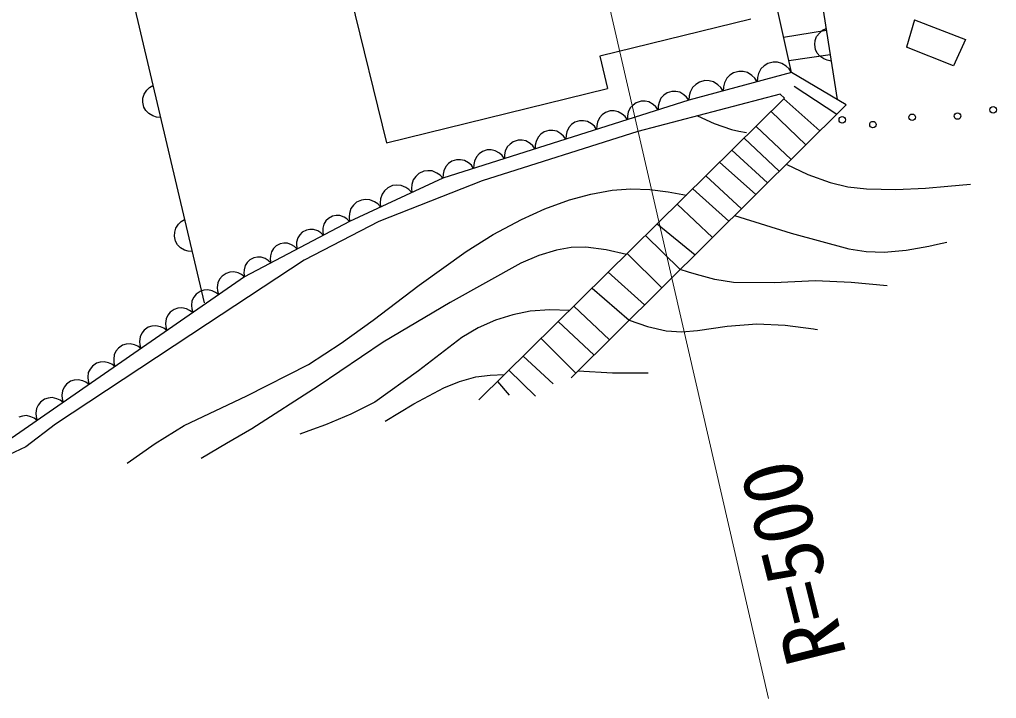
# Model space of a CAD drawing. Units: millimetres, scale not verified. Extents: x 40000 to 680000, y 20000 to 380000.
# Drawn here: x 488114 to 517734, y 281659 to 302252 of the extents above; entities that cross this region are included whole.
import ezdxf
from ezdxf.enums import TextEntityAlignment as Align

# ---------------------------------------------------------------- set-up
doc = ezdxf.new("R2010")
doc.units = ezdxf.units.MM
doc.header["$LTSCALE"] = 1000
doc.layers.add('M-BGD', color=7, linetype='Continuous', lineweight=25)
doc.layers.add('M-STR-HTXT', color=7, linetype='Continuous', lineweight=13)
doc.styles.add('ＭＳ ゴシック', font='')
doc.styles.get('ＭＳ ゴシック').set_extended_font_data('MS Gothic')

msp = doc.modelspace()

# ---------------------------------------------------------------- linework, layer by layer
at = {"layer": 'M-BGD'}
for p, q in [((511353, 309805), (512907, 299823)), ((511518, 300643), (509575, 309473)), ((497389, 306073), (499245, 298517)), ((490833, 305871), (493716, 293664)), ((510289, 302262), (505705, 301137)), ((515252, 302242), (515006, 301412)), ((515252, 302242), (516793, 301649)), ((511281, 301717), (512580, 301926)), ((512283, 301739), (512376, 301852)), ((512376, 301852), (512464, 301926)), ((512464, 301926), (512571, 301981)), ((512224, 301499), (512240, 301621)), ((512240, 301621), (512283, 301739)), ((516793, 301649), (516428, 300846)), ((512248, 301346), (512224, 301499)), ((512300, 301235), (512248, 301346)), ((516428, 300846), (515006, 301412)), ((505705, 301137), (505945, 300162)), ((510962, 300960), (510802, 300917)), ((511094, 300954), (510962, 300960)), ((511225, 300923), (511094, 300954)), ((511438, 301006), (512694, 301196)), ((512377, 301136), (512300, 301235)), ((512500, 301059), (512377, 301136)), ((512605, 301015), (512500, 301059)), ((512725, 300993), (512605, 301015)), ((509926, 300680), (509765, 300637)), ((510058, 300674), (509926, 300680)), ((510189, 300643), (510058, 300674)), ((510593, 300752), (510523, 300611)), ((510690, 300845), (510593, 300752)), ((510802, 300917), (510690, 300845)), ((511357, 300836), (511225, 300923)), ((511447, 300752), (511357, 300836)), ((511518, 300643), (511447, 300752)), ((511518, 300643), (508409, 299803)), ((508729, 300357), (508618, 300285)), ((508889, 300400), (508729, 300357)), ((509022, 300394), (508889, 300400)), ((509153, 300363), (509022, 300394)), ((509284, 300276), (509153, 300363)), ((509557, 300472), (509486, 300331)), ((509654, 300565), (509557, 300472)), ((509765, 300637), (509654, 300565)), ((510321, 300556), (510189, 300643)), ((510410, 300472), (510321, 300556)), ((510481, 300363), (510410, 300472)), ((510491, 300494), (510481, 300363)), ((510523, 300611), (510491, 300494)), ((513176, 299665), (511518, 300643)), ((491890, 299990), (491975, 300110)), ((491975, 300110), (492056, 300191)), ((492056, 300191), (492159, 300254)), ((499245, 298517), (505945, 300162)), ((507891, 300070), (507746, 300024)), ((508011, 300070), (507891, 300070)), ((508131, 300046), (508011, 300070)), ((508520, 300192), (508450, 300051)), ((508618, 300285), (508520, 300192)), ((509374, 300192), (509284, 300276)), ((509445, 300083), (509374, 300192)), ((509454, 300214), (509445, 300083)), ((509486, 300331), (509454, 300214)), ((511603, 300233), (512895, 299385)), ((491850, 299747), (491857, 299869)), ((491857, 299869), (491890, 299990)), ((508409, 299803), (500951, 297438)), ((502041, 290716), (511312, 299868)), ((506958, 299774), (506814, 299729)), ((511180, 299990), (506864, 298855)), ((507079, 299774), (506958, 299774)), ((507199, 299751), (507079, 299774)), ((507563, 299866), (507504, 299735)), ((507648, 299954), (507563, 299866)), ((507746, 300024), (507648, 299954)), ((508255, 299973), (508131, 300046)), ((508340, 299900), (508255, 299973)), ((508409, 299803), (508340, 299900)), ((508418, 299934), (508409, 299803)), ((508450, 300051), (508418, 299934)), ((511312, 299868), (511180, 299990)), ((511289, 299846), (512384, 298878)), ((491886, 299596), (491850, 299747)), ((491947, 299490), (491886, 299596)), ((492030, 299397), (491947, 299490)), ((513176, 299665), (504840, 291383)), ((506026, 299479), (505882, 299433)), ((506147, 299479), (506026, 299479)), ((506267, 299455), (506147, 299479)), ((506631, 299570), (506572, 299439)), ((506715, 299659), (506631, 299570)), ((506814, 299729), (506715, 299659)), ((507323, 299677), (507199, 299751)), ((507407, 299604), (507323, 299677)), ((507476, 299508), (507407, 299604)), ((507480, 299627), (507476, 299508)), ((507504, 299735), (507480, 299627)), ((492159, 299329), (492030, 299397)), ((492268, 299293), (492159, 299329)), ((492389, 299281), (492268, 299293)), ((505094, 299183), (504949, 299137)), ((505215, 299183), (505094, 299183)), ((505335, 299159), (505215, 299183)), ((505698, 299275), (505640, 299143)), ((505783, 299363), (505698, 299275)), ((505882, 299433), (505783, 299363)), ((506390, 299381), (506267, 299455)), ((506475, 299308), (506390, 299381)), ((506544, 299212), (506475, 299308)), ((506547, 299331), (506544, 299212)), ((506572, 299439), (506547, 299331)), ((508674, 299331), (509180, 299096)), ((510899, 299461), (511953, 298450)), ((504162, 298888), (504017, 298842)), ((504282, 298887), (504162, 298888)), ((504403, 298864), (504282, 298887)), ((504766, 298979), (504708, 298848)), ((504851, 299068), (504766, 298979)), ((504949, 299137), (504851, 299068)), ((505458, 299086), (505335, 299159)), ((505543, 299013), (505458, 299086)), ((505612, 298917), (505543, 299013)), ((505615, 299036), (505612, 298917)), ((505640, 299143), (505615, 299036)), ((509180, 299096), (509704, 298920)), ((509704, 298920), (509926, 298869)), ((510445, 299012), (511507, 298007)), ((506864, 298855), (502138, 297364)), ((503230, 298592), (503085, 298546)), ((503350, 298592), (503230, 298592)), ((503470, 298568), (503350, 298592)), ((503834, 298684), (503776, 298552)), ((503919, 298772), (503834, 298684)), ((504017, 298842), (503919, 298772)), ((504526, 298790), (504403, 298864)), ((504611, 298717), (504526, 298790)), ((504680, 298621), (504611, 298717)), ((504683, 298740), (504680, 298621)), ((504708, 298848), (504683, 298740)), ((509926, 298869), (510160, 298823)), ((510085, 298657), (511147, 297650)), ((502297, 298296), (502153, 298250)), ((502418, 298296), (502297, 298296)), ((502538, 298273), (502418, 298296)), ((502902, 298388), (502843, 298257)), ((502987, 298476), (502902, 298388)), ((503085, 298546), (502987, 298476)), ((503594, 298495), (503470, 298568)), ((503679, 298421), (503594, 298495)), ((503748, 298325), (503679, 298421)), ((503751, 298444), (503748, 298325)), ((503776, 298552), (503751, 298444)), ((509709, 298286), (510795, 297300)), ((501365, 298001), (501221, 297955)), ((501486, 298000), (501365, 298001)), ((501606, 297977), (501486, 298000)), ((501970, 298092), (501911, 297961)), ((502054, 298181), (501970, 298092)), ((502153, 298250), (502054, 298181)), ((502662, 298199), (502538, 298273)), ((502746, 298126), (502662, 298199)), ((502815, 298030), (502746, 298126)), ((502819, 298149), (502815, 298030)), ((502843, 298257), (502819, 298149)), ((501037, 297797), (500979, 297665)), ((501122, 297885), (501037, 297797)), ((501221, 297955), (501122, 297885)), ((501729, 297903), (501606, 297977)), ((501814, 297830), (501729, 297903)), ((501883, 297734), (501814, 297830)), ((501886, 297853), (501883, 297734)), ((501911, 297961), (501886, 297853)), ((509341, 297923), (510436, 296943)), ((511363, 297864), (512018, 297556)), ((500951, 297438), (498119, 296130)), ((500050, 297392), (500006, 297245)), ((500128, 297496), (500050, 297392)), ((500223, 297583), (500128, 297496)), ((500369, 297651), (500223, 297583)), ((500496, 297666), (500369, 297651)), ((500626, 297658), (500496, 297666)), ((500766, 297596), (500626, 297658)), ((500865, 297531), (500766, 297596)), ((500951, 297438), (500865, 297531)), ((500954, 297557), (500951, 297438)), ((500979, 297665), (500954, 297557)), ((508923, 297510), (510004, 296514)), ((512018, 297556), (512690, 297306)), ((502138, 297364), (499004, 296130)), ((499278, 297147), (499184, 297060)), ((499425, 297214), (499278, 297147)), ((499552, 297230), (499425, 297214)), ((499682, 297222), (499552, 297230)), ((499822, 297160), (499682, 297222)), ((499921, 297094), (499822, 297160)), ((500007, 297002), (499921, 297094)), ((500006, 297245), (499994, 297128)), ((499994, 297128), (500007, 297002)), ((506085, 297073), (506652, 297114)), ((506652, 297114), (507228, 297094)), ((507228, 297094), (507782, 297024)), ((508526, 297118), (509623, 296135)), ((512690, 297306), (513231, 297182)), ((513231, 297182), (513797, 297116)), ((513797, 297116), (514685, 297098)), ((514685, 297098), (515578, 297141)), ((515578, 297141), (516264, 297194)), ((516264, 297194), (516946, 297257)), ((499062, 296809), (499050, 296692)), ((499106, 296955), (499062, 296809)), ((499184, 297060), (499106, 296955)), ((504790, 296785), (505433, 296959)), ((505433, 296959), (506085, 297073)), ((507782, 297024), (508335, 296929)), ((498162, 296519), (498118, 296373)), ((498240, 296624), (498162, 296519)), ((498334, 296711), (498240, 296624)), ((498481, 296778), (498334, 296711)), ((498608, 296794), (498481, 296778)), ((498738, 296785), (498608, 296794)), ((498878, 296724), (498738, 296785)), ((498977, 296658), (498878, 296724)), ((499063, 296566), (498977, 296658)), ((499050, 296692), (499063, 296566)), ((503329, 296189), (504041, 296512)), ((504041, 296512), (504790, 296785)), ((508050, 296648), (509127, 295642)), ((497483, 296222), (497405, 296143)), ((497606, 296287), (497483, 296222)), ((497715, 296306), (497606, 296287)), ((497828, 296305), (497715, 296306)), ((497952, 296258), (497828, 296305)), ((498041, 296205), (497952, 296258)), ((498119, 296130), (498041, 296205)), ((498118, 296373), (498106, 296256)), ((498106, 296256), (498119, 296130)), ((509793, 296304), (511509, 295775)), ((492818, 295801), (492851, 295921)), ((492851, 295921), (492936, 296042)), ((492936, 296042), (493017, 296122)), ((493017, 296122), (493120, 296185)), ((498119, 296130), (494936, 294452)), ((499004, 296130), (496739, 294954)), ((497311, 295920), (497306, 295818)), ((497343, 296049), (497311, 295920)), ((497405, 296143), (497343, 296049)), ((502478, 295727), (503329, 296189)), ((507451, 296057), (508595, 295114)), ((492811, 295678), (492818, 295801)), ((492847, 295527), (492811, 295678)), ((496547, 295629), (496516, 295501)), ((496609, 295723), (496547, 295629)), ((496687, 295802), (496609, 295723)), ((496810, 295867), (496687, 295802)), ((496920, 295887), (496810, 295867)), ((497032, 295885), (496920, 295887)), ((497156, 295838), (497032, 295885)), ((497245, 295786), (497156, 295838)), ((497323, 295710), (497245, 295786)), ((497306, 295818), (497323, 295710)), ((501656, 295212), (502478, 295727)), ((507089, 295699), (508147, 294669)), ((511509, 295775), (513257, 295300)), ((492908, 295421), (492847, 295527)), ((492991, 295328), (492908, 295421)), ((493120, 295261), (492991, 295328)), ((495891, 295383), (495814, 295304)), ((496015, 295448), (495891, 295383)), ((496124, 295467), (496015, 295448)), ((496237, 295466), (496124, 295467)), ((496360, 295419), (496237, 295466)), ((496449, 295366), (496360, 295419)), ((496527, 295291), (496449, 295366)), ((496516, 295501), (496511, 295399)), ((496511, 295399), (496527, 295291)), ((504841, 295334), (504399, 295259)), ((505287, 295349), (504841, 295334)), ((505903, 295270), (505287, 295349)), ((515000, 295258), (515682, 295379)), ((515682, 295379), (515949, 295435)), ((515949, 295435), (516226, 295496)), ((493229, 295225), (493120, 295261)), ((493350, 295212), (493229, 295225)), ((495219, 295028), (495096, 294963)), ((495328, 295048), (495219, 295028)), ((495441, 295046), (495328, 295048)), ((495565, 294999), (495441, 295046)), ((495720, 295081), (495715, 294979)), ((495751, 295210), (495720, 295081)), ((495814, 295304), (495751, 295210)), ((500232, 294199), (501656, 295212)), ((503858, 295096), (503315, 294867)), ((504399, 295259), (503858, 295096)), ((506513, 295130), (505903, 295270)), ((506541, 295158), (507586, 294112)), ((513257, 295300), (513788, 295220)), ((513788, 295220), (514329, 295200)), ((514329, 295200), (515000, 295258)), ((496739, 294954), (493815, 293019)), ((494955, 294790), (494924, 294662)), ((495018, 294884), (494955, 294790)), ((495096, 294963), (495018, 294884)), ((495653, 294947), (495565, 294999)), ((495731, 294871), (495653, 294947)), ((495715, 294979), (495731, 294871)), ((503315, 294867), (501175, 293669)), ((494936, 294452), (487864, 289545)), ((494253, 294467), (494181, 294373)), ((494375, 294551), (494253, 294467)), ((494487, 294586), (494375, 294551)), ((494607, 294599), (494487, 294586)), ((494743, 294566), (494607, 294599)), ((494843, 294522), (494743, 294566)), ((494936, 294452), (494843, 294522)), ((494924, 294662), (494919, 294560)), ((494919, 294560), (494936, 294452)), ((505964, 294589), (507068, 293597)), ((508397, 294590), (508149, 294670)), ((508636, 294515), (508397, 294590)), ((509193, 294367), (508636, 294515)), ((494127, 294266), (494111, 294127)), ((494181, 294373), (494127, 294266)), ((498838, 293135), (500232, 294199)), ((509759, 294279), (509193, 294367)), ((510996, 294270), (509759, 294279)), ((512244, 294322), (510996, 294270)), ((513333, 294279), (512244, 294322)), ((514416, 294175), (513333, 294279)), ((493467, 293922), (493395, 293828)), ((493589, 294006), (493467, 293922)), ((493702, 294041), (493589, 294006)), ((493821, 294054), (493702, 294041)), ((493957, 294020), (493821, 294054)), ((494058, 293976), (493957, 294020)), ((494150, 293907), (494058, 293976)), ((494111, 294127), (494119, 294019)), ((494119, 294019), (494150, 293907)), ((505473, 294104), (506601, 293133)), ((493342, 293721), (493325, 293582)), ((493325, 293582), (493333, 293474)), ((493395, 293828), (493342, 293721)), ((501175, 293669), (499143, 292464)), ((504918, 293556), (506004, 292540)), ((492609, 293283), (492556, 293176)), ((492681, 293377), (492609, 293283)), ((492803, 293461), (492681, 293377)), ((492916, 293496), (492803, 293461)), ((493035, 293508), (492916, 293496)), ((493172, 293475), (493035, 293508)), ((493272, 293431), (493172, 293475)), ((493364, 293361), (493272, 293431)), ((493333, 293474), (493364, 293361)), ((503066, 293296), (502547, 293130)), ((503598, 293404), (503066, 293296)), ((504194, 293447), (503598, 293404)), ((504790, 293429), (504194, 293447)), ((493815, 293019), (489206, 289980)), ((492130, 292951), (492017, 292916)), ((492249, 292963), (492130, 292951)), ((492386, 292930), (492249, 292963)), ((492556, 293176), (492539, 293036)), ((492539, 293036), (492547, 292928)), ((497867, 292432), (498838, 293135)), ((502547, 293130), (502020, 292897)), ((504445, 293089), (505533, 292072)), ((506603, 293134), (507156, 292943)), ((508670, 292818), (509571, 292950)), ((509571, 292950), (510472, 293021)), ((510472, 293021), (511329, 292977)), ((511329, 292977), (512183, 292872)), ((491824, 292738), (491770, 292631)), ((491896, 292831), (491824, 292738)), ((492017, 292916), (491896, 292831)), ((492486, 292886), (492386, 292930)), ((492578, 292816), (492486, 292886)), ((492547, 292928), (492578, 292816)), ((502020, 292897), (501522, 292610)), ((507156, 292943), (507723, 292811)), ((507723, 292811), (508194, 292784)), ((508194, 292784), (508670, 292818)), ((512183, 292872), (512242, 292864)), ((512242, 292864), (512312, 292854)), ((491232, 292371), (491110, 292286)), ((491344, 292405), (491232, 292371)), ((491464, 292418), (491344, 292405)), ((491600, 292385), (491464, 292418)), ((491700, 292341), (491600, 292385)), ((491770, 292631), (491753, 292491)), ((491753, 292491), (491761, 292383)), ((491761, 292383), (491793, 292271)), ((496876, 291788), (497867, 292432)), ((499143, 292464), (497170, 291130)), ((501522, 292610), (500214, 291598)), ((503925, 292576), (504986, 291529)), ((490984, 292086), (490968, 291946)), ((491038, 292193), (490984, 292086)), ((491110, 292286), (491038, 292193)), ((491793, 292271), (491700, 292341)), ((490446, 291826), (490324, 291741)), ((490559, 291860), (490446, 291826)), ((490678, 291873), (490559, 291860)), ((490814, 291840), (490678, 291873)), ((490915, 291796), (490814, 291840)), ((491007, 291726), (490915, 291796)), ((490968, 291946), (490976, 291838)), ((490976, 291838), (491007, 291726)), ((495006, 290836), (496876, 291788)), ((503385, 292042), (504292, 291206)), ((490199, 291541), (490182, 291401)), ((490252, 291648), (490199, 291541)), ((490324, 291741), (490252, 291648)), ((500214, 291598), (498885, 290645)), ((501951, 291412), (502383, 291467)), ((502383, 291467), (502821, 291486)), ((503761, 290833), (502951, 291615)), ((505056, 291598), (506088, 291535)), ((506088, 291535), (507125, 291533)), ((507125, 291533), (507145, 291533)), ((507145, 291533), (507175, 291534)), ((489538, 291196), (489467, 291102)), ((489660, 291281), (489538, 291196)), ((489773, 291315), (489660, 291281)), ((489892, 291328), (489773, 291315)), ((490029, 291295), (489892, 291328)), ((490129, 291251), (490029, 291295)), ((490221, 291181), (490129, 291251)), ((490182, 291401), (490190, 291293)), ((490190, 291293), (490221, 291181)), ((500980, 291084), (501453, 291276)), ((501453, 291276), (501951, 291412)), ((502605, 291273), (502959, 290862)), ((489413, 290995), (489396, 290856)), ((489467, 291102), (489413, 290995)), ((497170, 291130), (495156, 289841)), ((500067, 290596), (500980, 291084)), ((488753, 290651), (488681, 290557)), ((488874, 290735), (488753, 290651)), ((488987, 290770), (488874, 290735)), ((489106, 290783), (488987, 290770)), ((489243, 290749), (489106, 290783)), ((489343, 290706), (489243, 290749)), ((489435, 290636), (489343, 290706)), ((489396, 290856), (489404, 290748)), ((489404, 290748), (489435, 290636)), ((493101, 289934), (495006, 290836)), ((498885, 290645), (498157, 290280)), ((499201, 290066), (500067, 290596)), ((488627, 290450), (488610, 290311)), ((488610, 290311), (488618, 290203)), ((488681, 290557), (488627, 290450)), ((488201, 290225), (488089, 290190)), ((488321, 290238), (488201, 290225)), ((488457, 290204), (488321, 290238)), ((488557, 290160), (488457, 290204)), ((488650, 290091), (488557, 290160)), ((488618, 290203), (488650, 290091)), ((498157, 290280), (497386, 289963)), ((489206, 289980), (488303, 289292)), ((492222, 289390), (493101, 289934)), ((495156, 289841), (494392, 289388)), ((496998, 289817), (496608, 289675)), ((497386, 289963), (496998, 289817)), ((488303, 289292), (485018, 287754)), ((491374, 288794), (492222, 289390)), ((494392, 289388), (493624, 288941))]:
    msp.add_line(p, q, dxfattribs=at)
for centre in [(517635, 299510), (513060, 299213), (515180, 299287), (516556, 299325), (513990, 299064)]:
    msp.add_circle(centre, 99.5, dxfattribs=at)
at = {"layer": 'M-STR-HTXT'}
msp.add_line((510820, 281659), (503827, 312091), dxfattribs=at)

# ---------------------------------------------------------------- texts
at = {"layer": 'M-STR-HTXT', "style": 'ＭＳ ゴシック'}
msp.add_text('R=500', height=1833, rotation=104, dxfattribs=at).set_placement((513730, 283112), align=Align.BOTTOM_LEFT)

doc.saveas('drawing.dxf')
